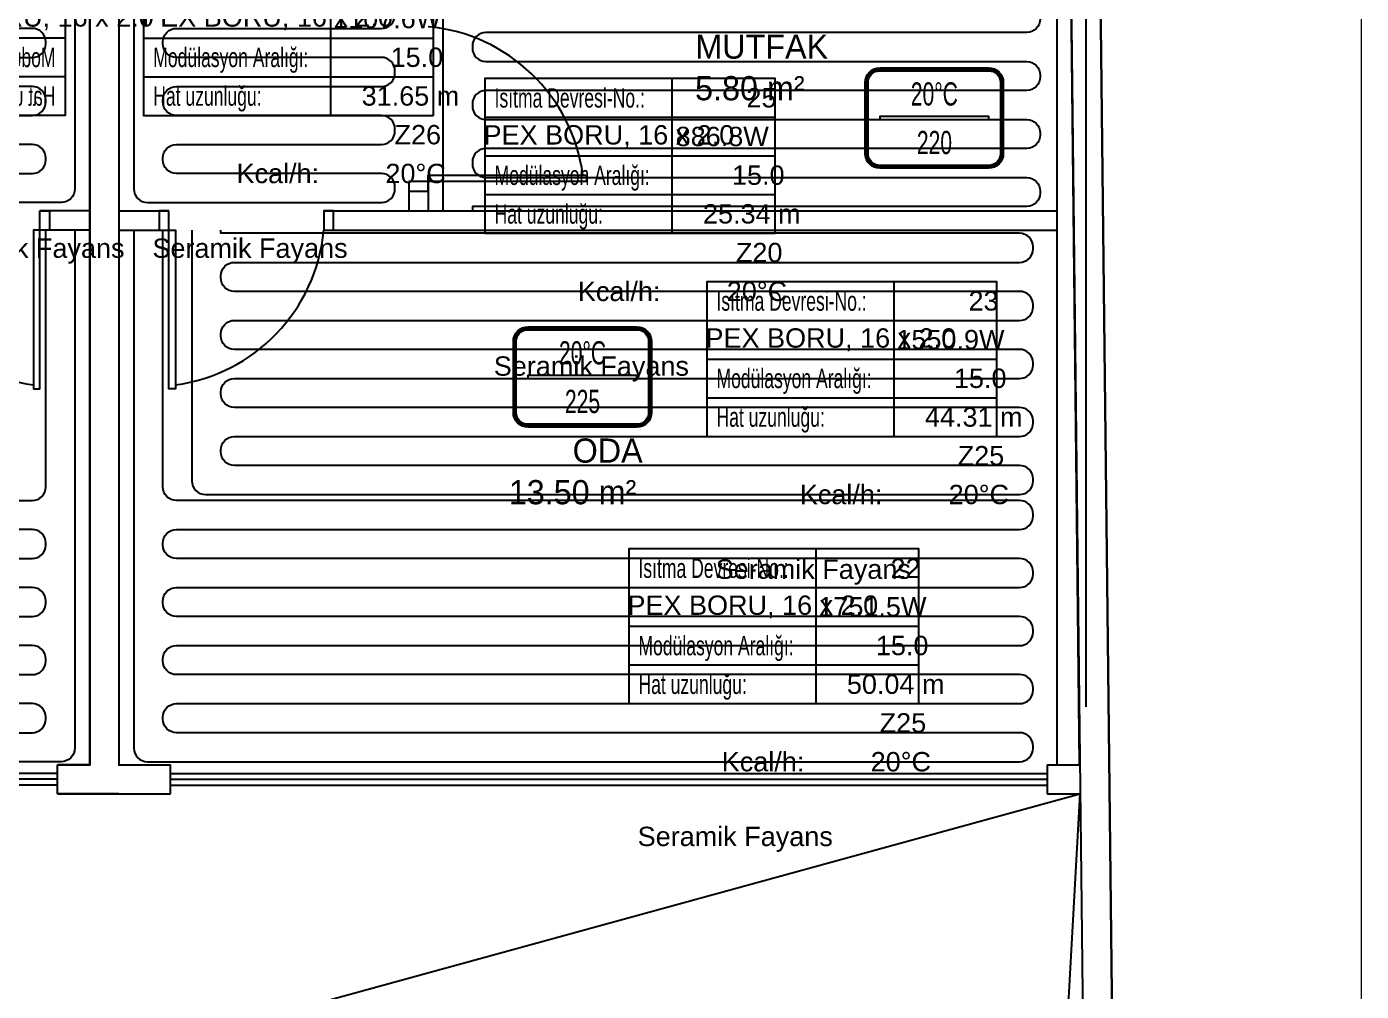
# Model space of a CAD drawing. Header units: centimetres. Extents: x 247996 to 315152, y -468471 to -440326.
# Drawn here: x 288354 to 289044, y -442834 to -442336 of the extents above; entities that cross this region are included whole.
import ezdxf
from ezdxf.enums import TextEntityAlignment as Align

# ---------------------------------------------------------------- set-up
doc = ezdxf.new("R2010")
doc.units = ezdxf.units.CM
doc.layers.add('SCOTT-ANTED', color=144, linetype='CONTINUOUS', lineweight=0)
for name, color, linetype in [('SCOTT-MKDU0', 50, 'CONTINUOUS'), ('SCOTT-MTY-ISIKAYBIMAHAL', 2, 'CONTINUOUS'), ('SCOTT-MTY-PEX-BORU', 1, 'CONTINUOUS'), ('SCOTT-MTY-RADYATÖR', 2, 'CONTINUOUS'), ('SCOTT-MTY-VANA', 1, 'Continuous')]:
    doc.layers.add(name, color=color, linetype=linetype)
doc.styles.add('MtXpl_Comic_Sans_MS', font='comic.ttf')
doc.styles.add('MTYCAPLT', font='arial.ttf')

# ---------------------------------------------------------------- blocks, each defined once
blk = doc.blocks.new('MTY-RADYATOR MAHAL0')
at = {"layer": 'SCOTT-MTY-ISIKAYBIMAHAL', "color": 2}
for points in [[(-35.71, 18.44), (-35.71, -18.44, 0.414214), (-28.21, -25.94), (28.21, -25.94, 0.414214), (35.71, -18.44), (35.71, 18.44, 0.414214), (28.21, 25.94), (-28.21, 25.94, 0.414214)], [(-34.21, 18.44), (-34.21, -18.44, 0.414214), (-28.21, -24.44), (28.21, -24.44, 0.414214), (34.21, -18.44), (34.21, 18.44, 0.414214), (28.21, 24.44), (-28.21, 24.44, 0.414214)]]:
    blk.add_lwpolyline(points, format="xyb", close=True, dxfattribs=at)
at = {"layer": 'SCOTT-MTY-ISIKAYBIMAHAL', "color": 4}
for points in [[(-35.21, 18.44), (-35.21, -18.44, 0.414214), (-28.21, -25.44), (28.21, -25.44, 0.414214), (35.21, -18.44), (35.21, 18.44, 0.414214), (28.21, 25.44), (-28.21, 25.44, 0.414214)], [(-34.71, 18.44), (-34.71, -18.44, 0.414214), (-28.21, -24.94), (28.21, -24.94, 0.414214), (34.71, -18.44), (34.71, 18.44, 0.414214), (28.21, 24.94), (-28.21, 24.94, 0.414214)]]:
    blk.add_lwpolyline(points, format="xyb", close=True, dxfattribs=at)
at = {"layer": 'SCOTT-MTY-ISIKAYBIMAHAL', "color": 2}
blk.add_lwpolyline([(-28.21, 0.75), (28.21, 0.75), (28.21, -0.75), (-28.21, -0.75)], close=True, dxfattribs=at)
at = {"layer": 'SCOTT-MTY-ISIKAYBIMAHAL', "color": 1, "style": 'MTYCAPLT', "width": 0.65}
for tag, p in [('MAHAL_001', (-14.86, 29.85)), ('NO_001', (-8.34, 6.72))]:
    blk.add_attdef(tag, p, '', height=12, rotation=359.99998, dxfattribs=at)
at = {"layer": 'SCOTT-MTY-ISIKAYBIMAHAL', "color": 4, "style": 'MTYCAPLT', "width": 0.65}
for tag, p in [('DERECE_001', (-22.83, -18.47)), ('ISIKAYBI_001', (-22.73, -41.1))]:
    blk.add_attdef(tag, p, '', height=12, rotation=359.99998, dxfattribs=at)
blk.add_attdef('ALAN', text='', height=12, rotation=359.99998, dxfattribs=at).set_placement((0, -50), align=Align.MIDDLE_CENTER)
blk = doc.blocks.new('MTY-ETIKET')
at = {"layer": 'SCOTT-MTY-RADYATÖR'}
for p, q in [((2.687, 0), (2.687, 8)), ((-7, 6), (8, 6)), ((-7, 4), (8, 4)), ((-7, 2), (8, 2))]:
    blk.add_line(p, q, dxfattribs=at)
blk.add_lwpolyline([(8, 0), (8, 8), (-7, 8), (-7, 0)], close=True, dxfattribs=at)
at = {"layer": 'SCOTT-MTY-RADYATÖR', "style": 'MTYCAPLT', "width": 0.65}
for s, p in [('Isıtma Devresi-No.:', (-6.5, 7)), ('Modülasyon Aralığı:', (-6.5, 3)), ('Hat uzunluğu:', (-6.5, 1))]:
    blk.add_text(s, height=1, rotation=359.99998, dxfattribs=at).set_placement(p, align=Align.MIDDLE_LEFT)
for tag, p in [('NO1_001', (5.8, 6.5)), ('AR_001', (6.25, 2.5)), ('UZ_001', (6.312, 0.509))]:
    blk.add_attdef(tag, p, '', height=1, rotation=359.99998, dxfattribs=at)
at = {"layer": 'SCOTT-MTY-RADYATÖR', "color": 2, "style": 'MTYCAPLT', "width": 0.65}
for tag, p in [('BORU_001', (-7.069, 4.59)), ('YER_001', (2.898, 4.5))]:
    blk.add_attdef(tag, p, '', height=1, dxfattribs=at)

msp = doc.modelspace()

# ---------------------------------------------------------------- linework, layer by layer
at = {"layer": 'SCOTT-ANTED'}
msp.add_line((289044.17, -440326.55), (289044.17, -447826.55), dxfattribs=at)
at = {"layer": 'SCOTT-MKDU0', "color": 8, "ltscale": 0.03}
for p, q in [((288918.86, -443160.12), (288888.56, -440514.39)), ((288888.56, -440514.39), (288918.86, -443160.12)), ((288903.86, -443159.51), (288873.73, -440529.34)), ((288386.75, -441892.11), (288386.75, -442717.11)), ((288401.75, -441892.11), (288401.75, -442717.11)), ((288386.75, -441907.11), (288386.75, -442687.11)), ((288386.75, -441907.11), (288386.75, -442717.11)), ((288386.75, -442717.11), (288386.75, -441907.11)), ((288401.75, -441907.11), (288401.75, -442687.11)), ((288401.75, -441907.11), (288401.75, -442717.11)), ((288401.75, -441907.11), (288401.75, -442717.11)), ((288886.75, -441907.11), (288886.75, -442717.11)), ((288898.45, -442717.11), (288889.51, -441907.11)), ((288901.75, -441907.11), (288901.75, -442687.11)), ((288561.75, -442412.32), (288561.75, -442430.88)), ((288551.75, -442415.64), (288551.75, -442430.88)), ((288386.75, -442430.88), (288360.86, -442430.88)), ((288401.75, -442430.88), (288427.64, -442430.88)), ((288507.64, -442430.88), (288886.75, -442430.88)), ((288386.75, -442440.88), (288357.55, -442440.88)), ((288401.75, -442440.88), (288430.96, -442440.88)), ((288507.64, -442440.88), (288886.75, -442440.88)), ((288369.99, -442717.11), (288386.75, -442717.11)), ((288387.19, -442717.11), (288369.99, -442717.11)), ((288369.99, -442732.11), (288369.99, -442717.11)), ((288369.99, -442717.11), (288386.75, -442717.11)), ((288401.32, -442717.11), (288428.42, -442717.11)), ((288401.75, -442717.11), (288428.42, -442717.11)), ((288401.75, -442717.11), (288428.42, -442717.11)), ((288428.42, -442732.11), (288428.42, -442717.11)), ((288881.75, -442717.11), (288898.45, -442717.11)), ((288881.75, -442717.11), (288881.75, -442732.11)), ((288881.75, -442717.11), (288898.45, -442717.11)), ((288369.99, -442721.61), (287906.75, -442721.61)), ((288369.99, -442724.61), (287906.75, -442724.61)), ((288428.42, -442721.61), (288881.75, -442721.61)), ((288428.42, -442724.61), (288881.75, -442724.61)), ((287549.93, -443102.11), (288898.62, -442732.11)), ((288369.99, -442727.61), (287906.75, -442727.61)), ((288369.99, -442732.11), (288428.42, -442732.11)), ((288401.75, -442732.11), (288369.99, -442732.11)), ((288386.75, -442732.11), (288428.42, -442732.11)), ((288428.42, -442727.61), (288881.75, -442727.61)), ((288898.62, -442732.11), (288878.33, -443102.11)), ((288881.75, -442732.11), (288898.62, -442732.11))]:
    msp.add_line(p, q, dxfattribs=at)
for points in [[(288561.75, -442415.64), (288561.75, -442412.32), (288643.62, -442412.32), (288643.62, -442415.64)], [(288360.86, -442440.88), (288357.55, -442440.88), (288357.55, -442522.74), (288360.86, -442522.74)], [(288427.64, -442440.88), (288430.96, -442440.88), (288430.96, -442522.74), (288427.64, -442522.74)]]:
    msp.add_lwpolyline(points, close=True, dxfattribs=at)
for points in [[(288551.75, -442415.64), (288551.75, -442420.64), (288561.75, -442420.64), (288561.75, -442415.64), (288551.75, -442415.64)], [(288360.86, -442430.88), (288365.86, -442430.88), (288365.86, -442440.88), (288360.86, -442440.88), (288360.86, -442430.88)], [(288427.64, -442430.88), (288422.64, -442430.88), (288422.64, -442440.88), (288427.64, -442440.88), (288427.64, -442430.88)], [(288512.64, -442430.88), (288507.64, -442430.88), (288507.64, -442440.88), (288512.64, -442440.88), (288512.64, -442430.88)]]:
    msp.add_lwpolyline(points, dxfattribs=at)
for centre, start, end in [((288553.52, -442424.2), 7.67474, 84.69191), ((288369.43, -442432.65), 185.30809, 262.32526), ((288419.08, -442432.65), 277.67474, 354.69191)]:
    msp.add_arc(centre, 88.95, start, end, dxfattribs=at)
at = {"layer": 'SCOTT-MTY-PEX-BORU'}
for points in [[(288379, -442107.11), (288379, -442419.5, -0.414214), (288372, -442426.5), (288251, -442426.5, -0.414214)], [(288409.51, -442107.11), (288409.51, -442419.5, 0.414214), (288416.51, -442426.5), (288537.51, -442426.5, 0.414214), (288544.51, -442419.5), (288544.51, -442418.5, 0.414214), (288537.51, -442411.5), (288431.51, -442411.5, -0.414214), (288424.51, -442404.5), (288424.51, -442403.5, -0.414214), (288431.51, -442396.5), (288537.51, -442396.5, 0.414214), (288544.51, -442389.5), (288544.51, -442388.5, 0.414214), (288537.51, -442381.5), (288431.51, -442381.5, -0.414214), (288424.51, -442374.5), (288424.51, -442373.5, -0.414214), (288431.51, -442366.5), (288537.51, -442366.5, 0.414214), (288544.51, -442359.5), (288544.51, -442358.5, 0.414214), (288537.51, -442351.5), (288431.51, -442351.5, -0.414214), (288424.51, -442344.5), (288424.51, -442343.5, -0.414214), (288431.51, -442336.5), (288537.51, -442336.5, 0.414214), (288544.51, -442329.5)], [(288569.51, -442430.88), (288569.51, -442330.61, -0.414214)], [(288878.16, -442331.61, -0.414214), (288871.16, -442338.61), (288591.51, -442338.61, 0.414214), (288584.51, -442345.61), (288584.51, -442346.61, 0.414214), (288591.51, -442353.61), (288871.16, -442353.61, -0.414214), (288878.16, -442360.61), (288878.16, -442361.61, -0.414214), (288871.16, -442368.61), (288591.51, -442368.61, 0.414214), (288584.51, -442375.61), (288584.51, -442376.61, 0.414214), (288591.51, -442383.61), (288871.16, -442383.61, -0.414214), (288878.16, -442390.61), (288878.16, -442391.61, -0.414214), (288871.16, -442398.61), (288591.51, -442398.61, 0.414214), (288584.51, -442405.61), (288584.51, -442406.61, 0.414214), (288591.51, -442413.61), (288871.16, -442413.61, -0.414214), (288878.16, -442420.61), (288878.16, -442421.61, -0.414214), (288871.16, -442428.61), (288584.51, -442428.61), (288584.51, -442430.88)], [(288251, -442351.5), (288357, -442351.5, 0.414214), (288364, -442344.5), (288364, -442343.5, 0.414214), (288357, -442336.5), (288251, -442336.5, -0.414214)], [(288251, -442381.5), (288357, -442381.5, 0.414214), (288364, -442374.5), (288364, -442373.5, 0.414214), (288357, -442366.5), (288251, -442366.5, -0.414214)], [(288251, -442411.5), (288357, -442411.5, 0.414214), (288364, -442404.5), (288364, -442403.5, 0.414214), (288357, -442396.5), (288251, -442396.5, -0.414214)], [(288379, -442440.88), (288379, -442708.55, -0.414214), (288372, -442715.55), (287921, -442715.55, -0.414214)], [(287921, -442580.55), (288357, -442580.55, 0.414214), (288364, -442573.55), (288364, -442440.88)], [(288409.51, -442440.88), (288409.51, -442708.55, 0.414214), (288416.51, -442715.55), (288867.51, -442715.55, 0.414214), (288874.51, -442708.55), (288874.51, -442707.55, 0.414214), (288867.51, -442700.55), (288431.51, -442700.55, -0.414214), (288424.51, -442693.55), (288424.51, -442692.55, -0.414214), (288431.51, -442685.55), (288867.51, -442685.55, 0.414214), (288874.51, -442678.55), (288874.51, -442677.55, 0.414214), (288867.51, -442670.55), (288431.51, -442670.55, -0.414214), (288424.51, -442663.55), (288424.51, -442662.55, -0.414214), (288431.51, -442655.55), (288867.51, -442655.55, 0.414214), (288874.51, -442648.55), (288874.51, -442647.55, 0.414214), (288867.51, -442640.55), (288431.51, -442640.55, -0.414214), (288424.51, -442633.55), (288424.51, -442632.55, -0.414214), (288431.51, -442625.55), (288867.51, -442625.55, 0.414214), (288874.51, -442618.55), (288874.51, -442617.55, 0.414214), (288867.51, -442610.55), (288431.51, -442610.55, -0.414214), (288424.51, -442603.55), (288424.51, -442602.55, -0.414214), (288431.51, -442595.55), (288867.51, -442595.55, 0.414214), (288874.51, -442588.55), (288874.51, -442587.55, 0.414214), (288867.51, -442580.55), (288431.51, -442580.55, -0.414214), (288424.51, -442573.55), (288424.51, -442440.88)], [(288439.51, -442440.88), (288439.51, -442570.44, 0.414214), (288446.51, -442577.44), (288867.51, -442577.44, 0.414214), (288874.51, -442570.44), (288874.51, -442569.44, 0.414214), (288867.51, -442562.44), (288461.51, -442562.44, -0.414214), (288454.51, -442555.44), (288454.51, -442554.44, -0.414214), (288461.51, -442547.44), (288867.51, -442547.44, 0.414214), (288874.51, -442540.44), (288874.51, -442539.44, 0.414214), (288867.51, -442532.44), (288461.51, -442532.44, -0.414214), (288454.51, -442525.44), (288454.51, -442524.44, -0.414214), (288461.51, -442517.44), (288867.51, -442517.44, 0.414214), (288874.51, -442510.44), (288874.51, -442509.44, 0.414214), (288867.51, -442502.44), (288461.51, -442502.44, -0.414214), (288454.51, -442495.44), (288454.51, -442494.44, -0.414214), (288461.51, -442487.44), (288867.51, -442487.44, 0.414214), (288874.51, -442480.44), (288874.51, -442479.44, 0.414214), (288867.51, -442472.44), (288461.51, -442472.44, -0.414214), (288454.51, -442465.44), (288454.51, -442464.44, -0.414214), (288461.51, -442457.44), (288867.51, -442457.44, 0.414214), (288874.51, -442450.44), (288874.51, -442449.44, 0.414214), (288867.51, -442442.44), (288454.51, -442442.44), (288454.51, -442440.88)], [(287921, -442610.55), (288357, -442610.55, 0.414214), (288364, -442603.55), (288364, -442602.55, 0.414214), (288357, -442595.55), (287921, -442595.55, -0.414214)], [(287921, -442640.55), (288357, -442640.55, 0.414214), (288364, -442633.55), (288364, -442632.55, 0.414214), (288357, -442625.55), (287921, -442625.55, -0.414214)], [(287921, -442670.55), (288357, -442670.55, 0.414214), (288364, -442663.55), (288364, -442662.55, 0.414214), (288357, -442655.55), (287921, -442655.55, -0.414214)], [(287921, -442700.55), (288357, -442700.55, 0.414214), (288364, -442693.55), (288364, -442692.55, 0.414214), (288357, -442685.55), (287921, -442685.55, -0.414214)]]:
    msp.add_lwpolyline(points, format="xyb", dxfattribs=at)

# ---------------------------------------------------------------- block references
at = {"layer": 'SCOTT-MTY-VANA'}
ref = msp.add_blockref('MTY-ETIKET', (288304, -442381.5), dxfattribs=dict(at, xscale=-10, yscale=10))
ref.add_attrib('UZ_001', '31.65 m', (288228.62, -442376.43), dxfattribs={"layer": 'SCOTT-MTY-RADYATÖR', "height": 10, "rotation": 0.00002, "style": 'MTYCAPLT'})
ref.add_attrib('AR_001', '15.0', (288228.01, -442356.43), dxfattribs={"layer": 'SCOTT-MTY-RADYATÖR', "height": 10, "rotation": 0.00002, "style": 'MTYCAPLT'})
ref.add_attrib('NO1_001', '24', (288228.73, -442316.52), dxfattribs={"layer": 'SCOTT-MTY-RADYATÖR', "height": 10, "rotation": 0.00002, "style": 'MTYCAPLT'})
ref.add_attrib('BORU_001', 'PEX BORU, 16 x 2.0', (288290.14, -442335.59), dxfattribs={"layer": 'SCOTT-MTY-RADYATÖR', "height": 10, "style": 'MTYCAPLT'})
ref.add_attrib('NO_001', 'Z18', (288228.82, -442396.43), dxfattribs={"layer": 'SCOTT-MTY-RADYATÖR', "height": 10, "style": 'MTYCAPLT'})
ref.add_attrib('DERECE_001', '20%%DC', (288228.73, -442416.5), dxfattribs={"layer": 'SCOTT-MTY-RADYATÖR', "height": 10, "style": 'MTYCAPLT'})
ref.add_attrib('KCAL/H:_001', 'Kcal/h:', (288298.29, -442416.5), dxfattribs={"layer": 'SCOTT-MTY-RADYATÖR', "height": 10, "style": 'MTYCAPLT'})
ref.add_attrib('MALZEMECINSI_001', 'Seramik Fayans', (288303.75, -442455.11), dxfattribs={"layer": 'SCOTT-MTY-RADYATÖR', "height": 10, "style": 'MTYCAPLT'})
ref.add_attrib('YER_001', '1107.6W', (288238.76, -442336.43), dxfattribs={"layer": 'SCOTT-MTY-RADYATÖR', "height": 10, "style": 'MTYCAPLT'})
ref = msp.add_blockref('MTY-ETIKET', (288484.51, -442381.5), dxfattribs=dict(at, xscale=10, yscale=10))
ref.add_attrib('UZ_001', '31.65 m', (288527.28, -442376.43), dxfattribs={"layer": 'SCOTT-MTY-RADYATÖR', "height": 10, "rotation": 359.99998, "style": 'MTYCAPLT'})
ref.add_attrib('AR_001', '15.0', (288542.27, -442356.43), dxfattribs={"layer": 'SCOTT-MTY-RADYATÖR', "height": 10, "rotation": 359.99998, "style": 'MTYCAPLT'})
ref.add_attrib('NO1_001', '24', (288549.84, -442316.52), dxfattribs={"layer": 'SCOTT-MTY-RADYATÖR', "height": 10, "rotation": 359.99998, "style": 'MTYCAPLT'})
ref.add_attrib('BORU_001', 'PEX BORU, 16 x 2.0', (288413.81, -442335.59), dxfattribs={"layer": 'SCOTT-MTY-RADYATÖR', "height": 10, "style": 'MTYCAPLT'})
ref.add_attrib('NO_001', 'Z26', (288544.28, -442396.43), dxfattribs={"layer": 'SCOTT-MTY-RADYATÖR', "height": 10, "style": 'MTYCAPLT'})
ref.add_attrib('DERECE_001', '20%%DC', (288539.58, -442416.5), dxfattribs={"layer": 'SCOTT-MTY-RADYATÖR', "height": 10, "style": 'MTYCAPLT'})
ref.add_attrib('KCAL/H:_001', 'Kcal/h:', (288462.58, -442416.5), dxfattribs={"layer": 'SCOTT-MTY-RADYATÖR', "height": 10, "style": 'MTYCAPLT'})
ref.add_attrib('MALZEMECINSI_001', 'Seramik Fayans', (288419.1, -442455.11), dxfattribs={"layer": 'SCOTT-MTY-RADYATÖR', "height": 10, "style": 'MTYCAPLT'})
ref.add_attrib('YER_001', '1107.6W', (288512.52, -442336.43), dxfattribs={"layer": 'SCOTT-MTY-RADYATÖR', "height": 10, "style": 'MTYCAPLT'})
ref = msp.add_blockref('MTY-RADYATOR MAHAL0', (288823.36, -442382.86), dxfattribs=dict(at, xscale=-1, rotation=180))
ref.add_attrib('DERECE_001', '20%%DC', (288811.24, -442376.39), dxfattribs={"layer": 'SCOTT-MTY-ISIKAYBIMAHAL', "color": 4, "height": 12, "rotation": 0.00002, "style": 'MTYCAPLT', "width": 0.65})
ref.add_attrib('NO_001', '220', (288814.37, -442401.5), dxfattribs={"layer": 'SCOTT-MTY-ISIKAYBIMAHAL', "color": 1, "height": 12, "rotation": 0.00002, "style": 'MTYCAPLT', "width": 0.65})
ref = msp.add_blockref('MTY-ETIKET', (288661.01, -442442.44), dxfattribs=dict(at, xscale=10, yscale=10))
ref.add_attrib('UZ_001', '25.34 m', (288703.78, -442437.37), dxfattribs={"layer": 'SCOTT-MTY-RADYATÖR', "height": 10, "rotation": 359.99998, "style": 'MTYCAPLT'})
ref.add_attrib('AR_001', '15.0', (288718.77, -442417.37), dxfattribs={"layer": 'SCOTT-MTY-RADYATÖR', "height": 10, "rotation": 359.99998, "style": 'MTYCAPLT'})
ref.add_attrib('NO1_001', '25', (288726.27, -442377.37), dxfattribs={"layer": 'SCOTT-MTY-RADYATÖR', "height": 10, "rotation": 359.99998, "style": 'MTYCAPLT'})
ref.add_attrib('BORU_001', 'PEX BORU, 16 x 2.0', (288590.31, -442396.54), dxfattribs={"layer": 'SCOTT-MTY-RADYATÖR', "height": 10, "style": 'MTYCAPLT'})
ref.add_attrib('NO_001', 'Z20', (288720.79, -442457.37), dxfattribs={"layer": 'SCOTT-MTY-RADYATÖR', "height": 10, "style": 'MTYCAPLT'})
ref.add_attrib('DERECE_001', '20%%DC', (288716.08, -442477.44), dxfattribs={"layer": 'SCOTT-MTY-RADYATÖR', "height": 10, "style": 'MTYCAPLT'})
ref.add_attrib('KCAL/H:_001', 'Kcal/h:', (288639.08, -442477.44), dxfattribs={"layer": 'SCOTT-MTY-RADYATÖR', "height": 10, "style": 'MTYCAPLT'})
ref.add_attrib('MALZEMECINSI_001', 'Seramik Fayans', (288595.6, -442516.05), dxfattribs={"layer": 'SCOTT-MTY-RADYATÖR', "height": 10, "style": 'MTYCAPLT'})
ref.add_attrib('YER_001', '886.8W', (288689.64, -442397.37), dxfattribs={"layer": 'SCOTT-MTY-RADYATÖR', "height": 10, "style": 'MTYCAPLT'})
ref = msp.add_blockref('MTY-ETIKET', (288775.75, -442547.44), dxfattribs=dict(at, xscale=10, yscale=10))
ref.add_attrib('UZ_001', '44.31 m', (288818.53, -442542.37), dxfattribs={"layer": 'SCOTT-MTY-RADYATÖR', "height": 10, "rotation": 359.99998, "style": 'MTYCAPLT'})
ref.add_attrib('AR_001', '15.0', (288833.52, -442522.37), dxfattribs={"layer": 'SCOTT-MTY-RADYATÖR', "height": 10, "rotation": 359.99998, "style": 'MTYCAPLT'})
ref.add_attrib('NO1_001', '23', (288841.07, -442482.37), dxfattribs={"layer": 'SCOTT-MTY-RADYATÖR', "height": 10, "rotation": 359.99998, "style": 'MTYCAPLT'})
ref.add_attrib('BORU_001', 'PEX BORU, 16 x 2.0', (288705.06, -442501.54), dxfattribs={"layer": 'SCOTT-MTY-RADYATÖR', "height": 10, "style": 'MTYCAPLT'})
ref.add_attrib('NO_001', 'Z25', (288835.47, -442562.37), dxfattribs={"layer": 'SCOTT-MTY-RADYATÖR', "height": 10, "style": 'MTYCAPLT'})
ref.add_attrib('DERECE_001', '20%%DC', (288830.82, -442582.44), dxfattribs={"layer": 'SCOTT-MTY-RADYATÖR', "height": 10, "style": 'MTYCAPLT'})
ref.add_attrib('KCAL/H:_001', 'Kcal/h:', (288753.83, -442582.44), dxfattribs={"layer": 'SCOTT-MTY-RADYATÖR', "height": 10, "style": 'MTYCAPLT'})
ref.add_attrib('MALZEMECINSI_001', 'Seramik Fayans', (288710.35, -442621.05), dxfattribs={"layer": 'SCOTT-MTY-RADYATÖR', "height": 10, "style": 'MTYCAPLT'})
ref.add_attrib('YER_001', '1550.9W', (288803.77, -442502.37), dxfattribs={"layer": 'SCOTT-MTY-RADYATÖR', "height": 10, "style": 'MTYCAPLT'})
ref = msp.add_blockref('MTY-RADYATOR MAHAL0', (288641.43, -442516.69), dxfattribs=dict(at, xscale=-1, rotation=180))
ref.add_attrib('DERECE_001', '20%%DC', (288629.31, -442510.22), dxfattribs={"layer": 'SCOTT-MTY-ISIKAYBIMAHAL', "color": 4, "height": 12, "rotation": 0.00002, "style": 'MTYCAPLT', "width": 0.65})
ref.add_attrib('NO_001', '225', (288632.4, -442535.33), dxfattribs={"layer": 'SCOTT-MTY-ISIKAYBIMAHAL', "color": 1, "height": 12, "rotation": 0.00002, "style": 'MTYCAPLT', "width": 0.65})
ref = msp.add_blockref('MTY-ETIKET', (288735.4, -442685.55), dxfattribs=dict(at, xscale=10, yscale=10))
ref.add_attrib('UZ_001', '50.04 m', (288778.18, -442680.49), dxfattribs={"layer": 'SCOTT-MTY-RADYATÖR', "height": 10, "rotation": 359.99998, "style": 'MTYCAPLT'})
ref.add_attrib('AR_001', '15.0', (288793.16, -442660.49), dxfattribs={"layer": 'SCOTT-MTY-RADYATÖR', "height": 10, "rotation": 359.99998, "style": 'MTYCAPLT'})
ref.add_attrib('NO1_001', '22', (288800.78, -442620.57), dxfattribs={"layer": 'SCOTT-MTY-RADYATÖR', "height": 10, "rotation": 359.99998, "style": 'MTYCAPLT'})
ref.add_attrib('BORU_001', 'PEX BORU, 16 x 2.0', (288664.71, -442639.65), dxfattribs={"layer": 'SCOTT-MTY-RADYATÖR', "height": 10, "style": 'MTYCAPLT'})
ref.add_attrib('NO_001', 'Z25', (288795.12, -442700.49), dxfattribs={"layer": 'SCOTT-MTY-RADYATÖR', "height": 10, "style": 'MTYCAPLT'})
ref.add_attrib('DERECE_001', '20%%DC', (288790.47, -442720.55), dxfattribs={"layer": 'SCOTT-MTY-RADYATÖR', "height": 10, "style": 'MTYCAPLT'})
ref.add_attrib('KCAL/H:_001', 'Kcal/h:', (288713.48, -442720.55), dxfattribs={"layer": 'SCOTT-MTY-RADYATÖR', "height": 10, "style": 'MTYCAPLT'})
ref.add_attrib('MALZEMECINSI_001', 'Seramik Fayans', (288669.99, -442759.17), dxfattribs={"layer": 'SCOTT-MTY-RADYATÖR', "height": 10, "style": 'MTYCAPLT'})
ref.add_attrib('YER_001', '1751.5W', (288763.42, -442640.49), dxfattribs={"layer": 'SCOTT-MTY-RADYATÖR', "height": 10, "style": 'MTYCAPLT'})

# ---------------------------------------------------------------- texts
at = {"layer": 'SCOTT-MKDU0', "color": 8, "ltscale": 0.03, "style": 'MtXpl_Comic_Sans_MS'}
for s, p in [('MUTFAK', (288699.79, -442352.19)), ('5.80 m²', (288699.67, -442373.67)), ('ODA', (288636.37, -442560.98)), ('13.50 m²', (288603.35, -442582.5))]:
    msp.add_text(s, height=12.5, dxfattribs=at).set_placement(p)

doc.saveas('drawing.dxf')
